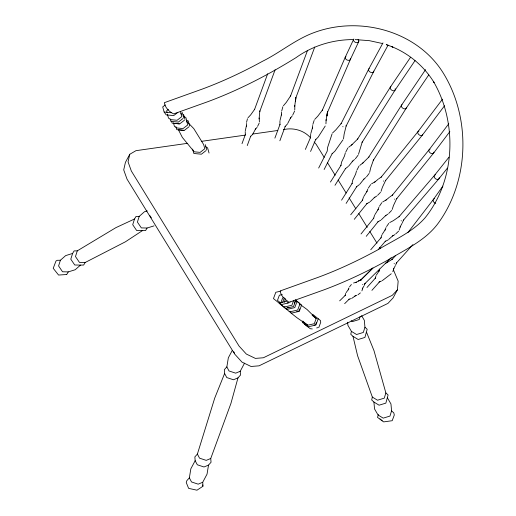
<?xml version="1.0" encoding="UTF-8"?>
<svg xmlns="http://www.w3.org/2000/svg" width="516" height="516" viewBox="0 0 516 516"><rect width="100%" height="100%" fill="white"/><g stroke="black" fill="none" stroke-linecap="round" stroke-linejoin="round"><path stroke-width="0.77" d="M246.384 126.207L246.39 123.459M294.771 109.902L294.817 105.516M362.342 141.623L358.491 154.342M373.481 159.721L373.494 159.392M310.58 137.746L310.684 134.334M346.165 125.743L346.178 125.42M281.446 115.055L281.607 111.933M325.938 123.795L326.151 119.609M295.81 97.737L294.707 106.367M327.447 112.224L327.466 111.895L326.041 120.499M259.806 111.217L259.832 110.888L259.096 118.88M295.578 101.013L295.829 97.414M295.487 101.704L295.797 97.93M187.76 143.3L135.96 150.678L129.768 154.278L125.433 162.346L123.717 169.906L127.013 179.104L234.715 354.118L242.004 362.122L251.047 366.476L259.064 365.831L387.935 303.402L393.102 297.893L397.43 289.824L398.159 281.136L393.444 269.907M312.432 128.458L312.709 125.478M327.086 115.332L327.466 111.895M387.181 44.937L386.278 44.595L392.895 47.079L391.986 46.737C409.33 53.825 424.287 66.493 434.053 82.496L433.621 81.773C457.634 123.118 455.415 180.348 424.971 217.926C412.336 232.252 394.198 239.856 378.189 249.641C358.846 260.232 338.838 269.662 318.153 277.331L280.207 290.94C280.588 295.584 284.845 299.319 288.509 301.854M326.989 116.048L327.434 112.43M343.521 138.823L344.12 134.212L346.159 125.936M202.401 484.885L202.956 486.246L196.977 490.2L188.624 488.355L186.257 482.563L186.818 480.699L189.359 477.868L190.836 468.805L195.158 460.685L194.855 456.912L197.389 454.08L214.72 398.113L224.621 373.474L224.318 369.701L226.853 366.87L228.336 357.807L232.297 350.364M244.532 363.161L240.211 371.281L240.514 375.055L237.979 377.886L230.916 403.46L210.747 458.492L211.05 462.265L208.516 465.103L207.039 474.159L202.711 482.279L203.02 486.053M385.742 180.219L382.388 187.308L381.034 191.371M396.881 198.325L393.527 205.407L392.173 209.477M340.857 165.642L341.637 161.966L344.488 156.019L345.352 152.852M351.996 183.741L352.776 180.065L355.627 174.118L356.492 170.957M245.287 130.864L246.351 125.994M403.583 219.9L402.403 222.719M347.636 322.255L347.913 325.332L351.415 331.362L350.764 334.291L352.996 336.335L358.156 339.496L364.922 337.432L367.179 329.285L364.947 327.234L364.328 320.326L361.606 315.631M352.996 336.335L357.582 355.692L372.333 397.062L371.688 399.99L373.919 402.041L379.073 405.195L385.845 403.131L388.103 394.985L385.871 392.934L373.997 350.687L366.534 332.214M129.768 154.278L128.052 161.837L131.348 171.035L239.043 346.049L246.332 354.053L255.381 358.401L263.392 357.762L392.27 295.333L397.43 289.824M369.63 172.441L370.662 167.952L373.481 159.921M365.128 283.226L364.27 285.38M396.656 262.547L395.63 265.134M280.027 120.499L281.555 114.171M246.538 122.376L247.467 118.738M345.094 295.733L345.707 293.404M281.742 110.869L282.871 106.735M375.229 278.505L376.022 275.731M310.787 133.56L312.554 127.536M361.91 290.882L362.742 288.051M360.136 316.527L359.213 319.514L352.447 321.578L351.157 320.784M364.947 327.234L363.335 332.452L356.569 334.516L351.415 331.362M385.871 392.934L384.259 398.159L377.493 400.223L372.333 397.062M387.452 397.913L390.954 403.944L391.573 410.852L389.961 416.077L383.195 418.141L378.041 414.98L374.539 408.949L373.919 402.041M362.4 200.466L363.438 197.138M373.539 218.571L374.577 215.237M380.911 238.057L381.872 234.98M392.818 271.745L393.869 268.372M147.247 210.883L144.474 211.747L139.21 216.378L136.024 216.443L134.521 218.99L115.855 227.672L77.29 250.84L74.104 250.911L72.601 253.453L65.661 255.607L60.404 260.245L58.592 265.953L62.539 271.777L68.286 271.893L75.22 269.739L80.483 265.101L83.663 265.037L85.172 262.496L125.414 241.798L142.403 230.639L145.589 230.575L147.092 228.027L154.032 225.873M72.601 253.453L70.789 259.167L74.73 264.992L80.483 265.101M77.29 250.84L75.484 256.555L79.425 262.38L85.172 262.496M134.521 218.99L132.715 224.699L136.656 230.523L142.403 230.639M139.21 216.378L137.404 222.086L141.345 227.911L147.092 228.027M378.428 414.503L377.512 417.373L383.678 421.895L392.192 420.701L394.295 415.019L393.805 412.903L391.573 410.852M312.851 124.375L314.141 120.441M399.178 230.084L400.435 226.331M348.261 289.882L348.971 287.909M242.004 143.648L245.455 134.257M254.53 109.56L267.675 73.782M247.254 145.564L250.705 136.166M259.754 111.54L275.099 69.789M280.743 303.098L282.645 297.906L284.097 297.571M282.542 302.653L283.903 298.945L285.354 298.609M284.348 302.208L285.161 299.983M293.54 300.802L291.908 305.253L285.374 306.768L283.336 306.53L273.48 298.583L275.789 292.288L280.833 291.121M294.255 303.324L295.075 301.099M295.836 300.26L293.527 306.549L285.6 308.394M297.093 301.292L294.784 307.588L286.857 309.432L279.982 303.943M299.77 308.832L298.957 311.058L296.777 311.561M302.886 320.991L302.376 322.39L307.994 326.841L315.915 325.003L318.224 318.707M299.467 303.969L307.033 309.484L316.205 318.514L314.302 323.7L307.768 325.222L296.797 317.617L291.179 313.167L289.728 311.341M316.379 322.513L315.56 324.738L314.109 325.074M318.83 327.434L320.733 322.242L320.488 320.571L312.606 314.257M378.886 271.435L379.757 269.068M274.886 138.127L280.027 124.311M290.534 96.073L307.562 50.304M279.865 140.771L285.277 126.233M295.765 98.053L314.747 47.027M366.741 191.868L367.831 189.011M377.88 209.967L378.97 207.11M385.026 230.162L386.039 227.537M332.059 133.934L327.634 147.376L327.209 151.143L318.662 168.035M322.216 110.469L345.281 57.16L353.583 39.474M305.369 149.421L310.645 137.217M310.567 151.446L315.85 139.243M327.396 112.553L350.461 59.243L358.762 41.564M292.778 114.907L294.63 111.03M257.581 126.401L259.226 123.027M341.024 123.814L368.579 69.357L382.975 42.899M324.132 169.512L332.323 153.329M346.126 126.059L373.674 71.601L388.077 45.144M287.773 123.33L290.753 117.532M345.804 151.943L347.836 148.008M356.943 170.041L358.975 166.113M253.034 133.689L255.704 128.652M357.549 139.114L390.477 86.946L410.543 57.27M368.688 157.219L401.616 105.051L425.577 69.615M393.411 269.229L395.256 265.83M400.003 227.13L402.054 223.364M325.241 126.001L318.095 137.224L315.605 139.701M362.284 288.915L363.903 286.083M66.777 274.435L68.286 271.893M343.005 139.791L334.845 151.24L332.098 153.762M363.793 196.486L367.16 191.101M374.932 214.591L378.299 209.199M330.446 182.045L341.07 165.204M334.981 185.302L345.61 168.468M362.077 142.371L394.979 90.255L415.045 60.578M341.586 200.144L352.209 183.309M346.12 203.407L356.75 186.566M373.223 160.47L406.118 108.36L428.744 74.891M382.246 234.283L385.471 229.336M376.422 274.983L379.363 270.539M368.334 188.088L370.662 184.605M379.473 206.194L381.801 202.711M386.574 226.543L388.806 223.351M442.87 186.141L433.485 199.344L407.769 232.735M346.107 292.649L348.739 288.986M290.708 95.737L286.277 102.394L283.413 105.748M442.535 99.149L418.018 131.593L381.118 177.194M354.286 219.306L367.024 203.491M444.56 105.741L422.449 135.005L385.497 180.652M361.032 233.948L373.778 218.133M448.772 123.743L429.157 149.698L392.257 195.3M449.849 131.586L433.588 153.11L396.681 198.712M355.35 158.799L358.001 155.316M366.489 176.904L369.14 173.415M290.327 118.306L292.269 115.836M349.545 286.832L351.383 284.484M448.965 157.18L434.511 175.35L398.965 216.823M447.404 168.126L438.929 178.775L403.383 220.248M348.648 166.133L352.821 160.973M359.787 184.238L363.961 179.071M254.704 109.218L250.666 114.894L248.022 117.725M350.712 214.766L362.638 200.027M366.244 236.322L378.163 221.59M255.272 129.445L257.058 127.349M370.727 249.763L381.169 237.586M378.241 249.589L385.542 241.062M285.032 126.672L287.418 123.982M366.986 287.496L375.5 277.995M391.992 259.593L395.714 255.446M371.913 290.36L379.892 281.452M412.903 244.616L396.378 263.044M351.512 145.086L357.911 138.785M362.658 163.185L369.05 156.89M341.192 123.485L335.89 129.806L332.568 132.96M314.689 119.415L317.688 116.313L322.442 110.069M377.57 195.364L380.498 192.352M388.709 213.469L391.638 210.457M250.46 136.617L252.666 134.36M339.651 300.86L345.365 295.223M360.426 280.369L372.913 268.043M360.839 279.962L372.758 268.197M344.649 303.666L349.222 299.151M364.412 284.116L391.16 257.755M370.269 201.595L374.855 197.157M381.408 219.693L385.994 215.262M395.778 233.858L398.61 231.142M388.703 239.418L393.14 235.431M391.27 273.77L382.279 280.659M352.17 161.54L354.569 159.476M363.309 179.639L365.709 177.581M374.59 182.219L378.144 179.245M385.729 200.318L389.29 197.344M348.668 147.286L352.144 144.544M359.813 165.391L363.283 162.643M165.249 104.954L162.708 106.915L164.153 112.043L166.178 114.868L173.731 115.584L177.852 112.398M168.403 109.405L166.636 110.766L167.229 112.881M183.096 118.435L178.381 122.079L170.828 121.363L170.209 119.17M184.393 120.241L179.678 123.885L173.769 123.298M189.043 126.736L184.328 130.38L178.426 129.793L182.335 137.424L194.197 151.801L200.105 152.388L204.82 148.743L203.626 144.519L193.771 128.587L188.392 123.06M206.11 150.549L201.395 154.194L193.842 153.478L192.603 149.085M357.969 294.752L360.355 292.92M345.236 168.79L348.1 166.61M356.375 186.889L359.239 184.715M352.015 298.209L355.756 295.584M386.723 262.741L392.528 259.116M378.68 178.807L381.614 176.807M389.819 196.906L392.753 194.913M374.171 197.718L376.751 196.035M385.31 215.823L387.89 214.14M399.481 216.391L393.308 220.674L389.709 222.557M371.533 183.89L375.248 181.677M382.672 201.995L386.387 199.782M392.431 236.051L394.933 234.599M366.637 203.807L369.695 202.066M377.777 221.912L380.834 220.171M355.537 282.568L360.968 279.878M385.142 241.417L388.109 239.94M385.768 263.16L387.013 262.605M290.127 301.912L289.528 302.163L323.622 289.973C346.068 281.646 367.734 271.3 388.632 259.632C406.176 249.105 425.771 240.153 438.226 223.222C468.999 180.858 470.96 119.564 444.295 74.756C418.753 31.424 360.813 15.493 314.786 32.334C295.81 39.068 280.298 52.535 262.341 61.378C242.997 71.969 222.989 81.399 202.304 89.068L164.359 102.678C164.939 107.502 169.319 111.966 173.679 113.901L207.767 101.71C238.682 90.229 268.107 74.994 296.087 57.599C312.76 45.634 333.252 39.474 353.718 39.584M378.931 282.091L381.485 281.026M240.211 371.281L235.689 373.165L229.014 370.959L226.853 366.87M237.979 377.886L233.458 379.77L226.782 377.564L224.621 373.474M210.747 458.492L206.232 460.375L199.55 458.169L197.389 454.08M208.516 465.103L204.001 466.986L197.318 464.781L195.158 460.685M202.711 482.279L198.196 484.163L191.52 481.957L189.359 477.868M358.433 280.943L361.529 279.653L359.181 280.588M354.802 296.029L356.82 295.287M353.55 283.026L356.453 282.142M348.829 299.241L351.215 298.583M282.278 294.539L279.375 295.216L277.473 300.402L280.949 303.156M279.098 303.04L287.025 301.196M287.186 302.892L288.637 302.557M281.072 304.659L288.999 302.821M287.36 307.639L288.812 307.304M316.65 327.937L318.108 327.602M201.311 141.365L245.145 135.121M252.318 134.102L277.814 130.471M283.394 129.677C293.12 127.278 304.034 130.284 310.619 137.92M66.648 274.518L58.56 275.047L53.225 268.32L55.973 261.057L57.218 260.309L60.404 260.245M355.195 39.59L369.411 40.674L382.737 43.589M362.903 284.419L362.561 284.368M164.153 112.043L171.312 112.752M186.618 120.673L188.211 120.828L189.656 125.956M179.284 123.879L172.125 123.169L171.505 120.97M183.941 130.374L176.775 129.664L175.95 126.736M394.443 263.708L394.108 263.65M289.121 311.296L291.159 311.541L297.7 310.019L299.603 304.833L299.357 303.163L295.216 299.809M312.296 328.95L310.258 328.711L304.64 324.254M401.454 220.835L401.125 220.764M383.659 181.09L383.336 181.013M394.798 199.195L394.476 199.118M343.075 126.768L342.747 126.607M183.87 116.403L185.883 117.584L187.327 122.711M205.594 146.712L207.606 147.892L209.051 153.02M296.003 300.57L301.621 305.027L299.312 311.322L291.385 313.16L283.503 306.839M312.154 315.302L316.205 318.514M303.137 321.545L307.768 325.222M379.995 418.895L382.175 420.837M314.154 142.003L316.173 144.338L324.196 157.374M149.601 215.301L151.356 217.887M327.576 162.863L335.174 175.214M338.128 180.02L346.152 193.055M349.106 197.86L355.866 208.838M358.82 213.643L367.269 227.363M369.798 231.484L376.977 243.146M379.512 247.267L380.357 248.635M233.735 351.731L234.458 353.099M205.278 144.641L206.722 149.769M186.56 120.699L187.753 124.93L183.038 128.574L177.136 127.987L174.447 126.42L173.421 122.756M183.554 114.333L184.999 119.46M182.264 112.527L183.709 117.654M180.555 111.482L181.38 114.41M180.813 113.107L181.806 116.629L177.091 120.273L171.189 119.686L168.5 118.119L167.474 114.455M245.184 131.632L245.384 134.773M259.213 118.009L259.38 121.866M279.936 121.247L279.962 124.814M350.538 58.721A2.793 1.987 25.1 0 1 346.894 59.933A2.793 1.987 25.1 0 1 345.952 56.354M358.027 39.41A2.793 1.987 25.1 0 1 358.246 42.26A2.793 1.987 25.1 0 1 354.679 41.931A2.793 1.987 25.1 0 1 353.834 39.023M435.756 203.31A2.793 2.148 35.4 0 1 433.234 201.04A2.793 2.148 35.4 0 1 434.433 198.699M406.402 107.418A2.793 1.851 34.1 0 1 402.996 108.341A2.793 1.851 34.1 0 1 401.996 104.735M433.879 152.136A2.793 1.903 37.1 0 1 431.898 153.645A2.793 1.903 37.1 0 1 429.048 151.446A2.793 1.903 37.1 0 1 430.041 149.176M422.675 134.56A2.793 1.903 37.1 0 1 418.779 134.56A2.793 1.903 37.1 0 1 418.902 131.077M439.245 177.736A2.793 2.038 38.5 0 1 437.194 179.413A2.793 2.038 38.5 0 1 434.356 177.207A2.793 2.038 38.5 0 1 435.42 174.769M395.146 88.758A2.793 1.851 34.1 0 1 393.895 90.784A2.793 1.851 34.1 0 1 390.715 89.204A2.793 1.851 34.1 0 1 390.857 86.63M373.739 71.092A2.793 1.877 28.6 0 1 370.217 72.117A2.793 1.877 28.6 0 1 369.211 68.609"/></g></svg>
